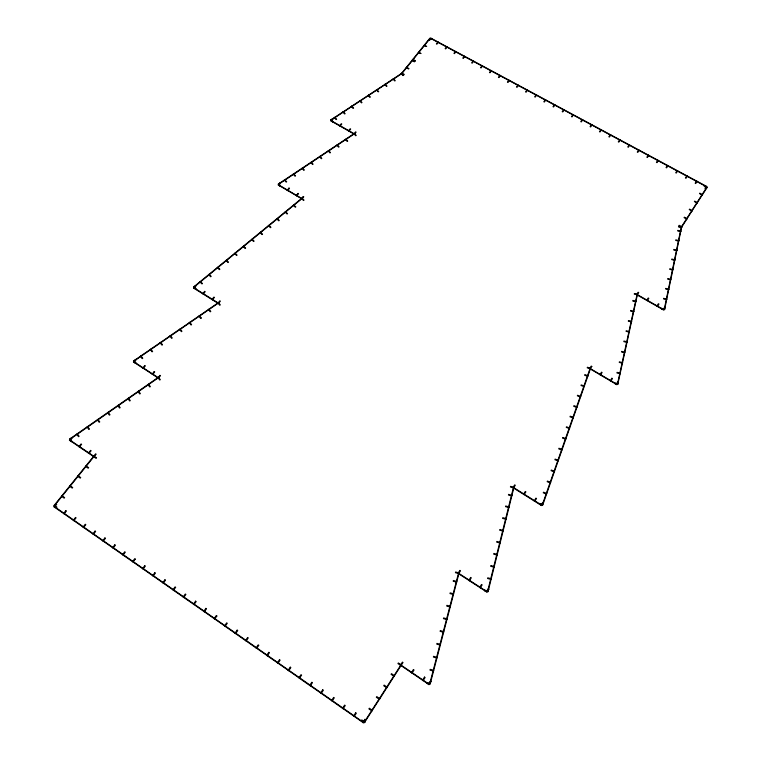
<?xml version="1.0" encoding="UTF-8"?>
<svg xmlns="http://www.w3.org/2000/svg" width="761" height="761" viewBox="0 0 761 761"><rect width="100%" height="100%" fill="white"/><g stroke="black" fill="none" stroke-linecap="round" stroke-linejoin="round"><path stroke-width="1.14" d="M664.324 309.033L666.284 299.577M666.398 299.025L668.339 289.637M668.453 289.085L670.384 279.763M670.498 279.22L672.41 269.974M672.524 269.432L674.427 260.262M674.531 259.729L676.415 250.626M676.529 250.093L678.403 241.056M678.508 240.524L680.363 231.563M680.477 231.04L681.19 227.558M664.724 309.137L661.556 308.338L661.442 308.899L664.61 309.698L666.598 299.653M666.712 299.102L668.653 289.713M668.767 289.161L670.698 279.848M670.888 279.316L667.768 278.536L667.654 279.087L670.774 279.867L674.731 260.338M674.845 259.805L676.729 250.702M676.833 250.169L678.707 241.132M678.812 240.6L680.667 231.639M680.781 231.116L681.504 227.634M617.571 383.687L619.768 373.661M619.892 373.08L622.07 363.14M622.194 362.55L624.353 352.695M624.477 352.115L626.617 342.326M626.75 341.756L628.871 332.053M628.995 331.482L631.097 321.855M631.221 321.285L633.314 311.734M633.437 311.173L635.511 301.698M635.635 301.137L637.024 294.773M617.894 383.772L620.091 373.746M620.215 373.156L622.393 363.216M622.517 362.636L624.676 352.771M624.876 352.219L621.68 351.392L621.547 351.972L624.752 352.79L629.185 332.129M629.309 331.568L631.421 321.932M631.544 321.37L633.628 311.81M633.751 311.249L635.825 301.775M635.949 301.213L637.337 294.849M487.725 590.983L490.626 579.33M490.788 578.645L493.661 567.088M493.832 566.412L496.676 554.959M496.847 554.284L499.663 542.926M499.834 542.26L502.631 530.997M502.793 530.341L505.57 519.173M505.732 518.517L508.481 507.444M508.643 506.788L511.373 495.811M511.535 495.173L513.361 487.801M429.841 683.397L433.076 670.974M433.266 670.251L436.472 657.932M436.662 657.209L439.839 645.005M440.02 644.291L443.168 632.191M443.359 631.478L446.479 619.483M446.659 618.788L449.761 606.898M449.941 606.203L453.004 594.417M453.185 593.723L456.229 582.041M456.4 581.356L458.445 573.518M542.431 504.495L546.151 493.899M546.36 493.271L550.041 482.759M550.26 482.141L553.913 471.715M554.132 471.107L557.746 460.766M557.965 460.158L561.551 449.894M561.77 449.294L565.328 439.116M565.537 438.517L569.076 428.424M569.285 427.825L572.795 417.808M572.995 417.228L576.477 407.287M576.686 406.697L580.139 396.842M580.339 396.262L583.763 386.474M583.972 385.903L587.368 376.2M587.568 375.63L589.965 368.781M541.023 505.218L542.783 502.412L543.373 502.783L541.623 505.589L512.914 487.639L514.693 484.881L515.273 485.242L513.504 488.01M663.107 309.698L664.619 307.282L665.181 307.606L663.668 310.022L636.605 294.64L638.137 292.253L638.698 292.566L637.166 294.954M534.174 500.928L535.934 498.141L536.524 498.512L534.764 501.299M656.876 306.16L658.398 303.744L658.959 304.067L657.437 306.483M523.52 494.27L525.29 491.492L525.88 491.863L524.11 494.64M646.717 300.386L648.248 297.989L648.81 298.302L647.288 300.709M469.394 580.786L471.278 577.827L470.679 577.437L468.795 580.396L479.706 587.387M600.486 375.059L602.094 372.519L601.523 372.177L599.906 374.716L610.303 380.757M458.588 573.746L460.472 570.798L459.872 570.408L457.989 573.356L468.843 580.32M400.391 665.247L402.398 662.108L403.007 662.527L394.464 675.711M364.509 721.808L371.587 710.736M372.005 710.089L379.035 699.112M379.444 698.474L386.426 687.583M386.826 686.936L393.751 676.129M394.16 675.502L400.619 665.409M681.571 226.635L686.479 218.959M686.774 218.512L691.654 210.892M691.939 210.445L696.791 202.864M697.076 202.426L701.889 194.902M702.175 194.455L706.569 187.587M364.814 722.018L371.901 710.955M372.319 710.308L379.339 699.321M379.834 698.731L376.762 696.61L376.343 697.257L379.425 699.378L386.731 687.792M387.216 687.202L384.143 685.1L383.734 685.737L386.807 687.839L394.055 676.339M681.846 226.788L687.116 218.702L684.367 217.199L684.082 217.646L686.822 219.149M687.05 218.664L691.93 211.035M692.215 210.588L697.057 203.016M697.409 202.607L694.679 201.123L694.393 201.57L697.133 203.054L702.165 195.044M702.517 194.645L699.787 193.17L699.502 193.608L702.232 195.082L707.197 187.33L704.467 185.865L704.191 186.302L706.912 187.767M706.389 186.312L704.981 188.5L705.523 188.795L706.931 186.597L430.678 38.05L429.118 39.991L429.604 40.247L431.164 38.307M696.6 181.051L695.193 183.23L695.735 183.525L697.143 181.337M686.86 175.81L685.442 177.988L685.984 178.274L687.402 176.095M342.526 708.348L344.628 705.114L345.237 705.542L343.135 708.776L332.196 701.014M677.157 170.597L675.739 172.757L676.272 173.051L677.699 170.883M667.502 165.394L666.065 167.553L666.607 167.839L668.034 165.689M657.875 160.219L656.439 162.369L656.971 162.654L658.408 160.504M309.708 685.433L311.829 682.246L312.438 682.665L310.307 685.851L298.873 677.861L301.004 674.693L301.603 675.112L299.473 678.289M648.286 155.063L646.85 157.204L647.383 157.489L648.819 155.349M639.269 150.221L637.823 152.343L637.299 152.067L638.745 149.936M629.233 144.818L627.777 146.94L628.31 147.225L629.756 145.104M267.282 655.801L269.432 652.681L268.842 652.272L266.692 655.392L277.423 662.764M619.758 139.729L618.303 141.841L618.826 142.117L620.282 140.005M610.332 134.649L608.867 136.761L609.39 137.037L610.855 134.935M256.067 647.972L258.226 644.871L258.816 645.28L256.657 648.382L246.136 640.924M600.933 129.598L599.468 131.691L599.982 131.976L601.456 129.884M245.499 640.591L247.658 637.499L248.248 637.908L246.079 641L235.615 633.571M592.087 124.852L590.622 126.935L590.098 126.649L591.573 124.566M225.085 626.341L227.263 623.278L226.683 622.869L224.505 625.932L235.025 633.171M582.251 119.553L580.776 121.636L581.29 121.912L582.764 119.829M572.966 114.559L571.482 116.633L571.996 116.909L573.48 114.835M563.72 109.594L562.227 111.648L562.74 111.924L564.224 109.86M554.503 104.638L553.009 106.683L553.523 106.959L555.016 104.913M545.323 99.701L543.83 101.746L544.334 102.022L545.837 99.976M183.686 597.433L185.884 594.427L185.323 594.027L183.116 597.033L193.446 604.129M536.695 95.058L535.192 97.094L534.679 96.818L536.191 94.783M173.46 590.289L175.667 587.302L175.097 586.902L172.899 589.889L183.173 596.957M527.078 89.893L525.575 91.919L526.079 92.186L527.592 90.159M518.013 85.013L516.5 87.03L517.004 87.306L518.517 85.28M508.976 80.152L507.463 82.169L507.958 82.435L509.48 80.428M499.977 75.32L498.455 77.318L498.959 77.584L500.481 75.586M491.016 70.497L489.485 72.485L489.989 72.761L491.511 70.763M123.054 555.083L125.28 552.172L124.728 551.782L122.492 554.702L132.538 561.599M482.084 65.693L480.552 67.681L481.047 67.948L482.579 65.96M473.19 60.909L471.658 62.887L472.153 63.153L473.684 61.175M464.334 56.143L462.793 58.112L463.278 58.378L464.819 56.409M455.506 51.396L453.956 53.365L454.45 53.622L455.991 51.662M83.558 527.506L85.812 524.652L85.27 524.272L83.016 527.135L92.88 533.899M446.717 46.668L445.166 48.628L445.651 48.885L447.202 46.935M437.955 41.96L436.395 43.91L436.881 44.167L438.441 42.226M54.592 505.523L61.822 496.533M62.269 495.972L69.898 486.488M70.345 485.927L77.917 476.519M78.354 475.967L85.869 466.617M86.316 466.074L93.774 456.79M402.122 73.246L406.498 67.815M406.812 67.415L412.234 60.671M413.194 59.482L418.579 52.785M418.892 52.395L424.238 45.736M424.552 45.346L429.879 38.725M93.974 456.923L96.152 454.212L95.62 453.851L53.803 505.856L56.485 507.72L56.942 507.159L54.259 505.285M157.879 377.903L159.934 375.335L160.457 375.677L158.402 378.236L152.704 374.431M217.893 303.22L219.834 300.814L220.348 301.128L218.407 303.544L193.532 288L195.482 285.613L195.996 285.927L194.045 288.314M353.922 133.974L355.615 131.872L356.11 132.148L354.417 134.25L330.731 120.79L332.433 118.706L332.918 118.982L331.216 121.066M54.421 507.159L56.695 504.343L56.152 503.972L53.888 506.788L63.61 513.466M211.958 299.511L213.898 297.104L214.412 297.427L212.471 299.834M348.471 130.873L350.165 128.771L350.659 129.056L348.966 131.158M202.721 293.746L204.671 291.349L205.185 291.663L203.235 294.06M142.764 368.048L144.828 365.508L145.341 365.851L143.277 368.391L133.993 362.246M339.577 125.822L341.28 123.729L341.775 124.014L340.072 126.098M79.41 447.03L81.598 444.329L81.075 443.967L78.878 446.669L88.447 453.071M278.697 185.294L280.495 183.097L279.991 182.802L278.203 184.999L287.23 190.25M194.255 286.964L200.133 282.141M200.619 281.741L208.866 274.978M209.351 274.578L217.551 267.853M218.036 267.463L226.188 260.776M226.664 260.376L234.769 253.727M235.244 253.337L243.311 246.726M243.786 246.336L251.796 239.763M252.262 239.382L260.233 232.847M260.7 232.457L268.623 225.96M269.09 225.579L276.975 219.12M277.432 218.74L285.27 212.309M285.727 211.929L293.518 205.546M293.974 205.166L301.727 198.811M70.288 439.097L76.928 434.483M77.508 434.084L87.268 427.273M87.848 426.873L97.56 420.11M98.131 419.711L107.796 412.985M108.357 412.586L117.965 405.898M118.535 405.508L128.086 398.85M128.647 398.46L138.15 391.839M138.711 391.449L148.167 384.866M148.718 384.476L158.126 377.932M140.909 355.882L140.357 356.262L142.193 358.631L142.745 358.25L140.909 355.882L150.278 349.537M150.783 349.099L150.231 349.48L152.076 351.829L152.619 351.458L150.783 349.099L160.095 342.783M170.359 335.639L169.817 336.01L171.672 338.341L172.214 337.97L170.359 335.639L180.081 328.961L181.927 331.282L181.384 331.653L179.539 329.332M189.736 322.322L189.204 322.693L191.059 325.004L191.591 324.633L189.736 322.322L198.868 316.138M199.401 315.777L218.426 302.612L220.29 304.885L219.758 305.247L217.903 302.973M134.069 360.676L140.405 356.319M160.647 342.412L169.865 336.067M180.119 329.028L189.251 322.75M134.259 360.914L140.585 356.557M141.137 356.177L150.459 349.775M151.011 349.394L160.286 343.021M160.828 342.65L170.055 336.305M170.597 335.934L179.767 329.627M180.309 329.256L189.432 322.978M189.974 322.616L199.049 316.367M199.582 316.005L208.619 309.794M209.142 309.432L218.131 303.259M278.916 184.076L284.585 180.3M285.08 179.976L293.432 174.412M293.927 174.088L302.231 168.552M302.726 168.229L310.992 162.721M311.477 162.397L319.706 156.918M320.191 156.604L328.381 151.154M328.866 150.83L337.009 145.408M337.484 145.085L345.599 139.691M346.074 139.368L354.141 134.003M334.326 117.603L334.792 117.289L336.619 119.249L336.143 119.563L334.326 117.603L331.225 119.715M342.821 112.019L343.287 111.705L345.114 113.655L344.638 113.969L342.821 112.019L334.84 117.337M359.687 100.928L360.153 100.623L361.979 102.554L361.513 102.859L359.687 100.928L351.791 106.198M392.952 79.068L393.408 78.773L395.244 80.666L394.778 80.97L392.952 79.068L385.199 84.243M401.161 73.665L401.618 73.37L403.454 75.263L402.997 75.558L401.161 73.665L393.447 78.821M343.335 111.753L351.316 106.511M360.2 100.671L368.105 95.477M368.571 95.163L376.448 89.998M376.904 89.693L384.743 84.547M331.406 119.915L334.545 117.85M335.021 117.536L343.049 112.257M343.515 111.953L351.506 106.702M351.972 106.397L359.915 101.175M360.381 100.861L368.295 95.667M368.752 95.363L376.628 90.188M377.085 89.884L384.923 84.737M385.38 84.433L393.18 79.306M393.637 79.001L401.389 73.903M672.914 269.537L669.804 268.757L669.69 269.299L672.8 270.079M627.14 341.86L623.953 341.042L623.83 341.613L627.016 342.431M513.78 487.915L510.441 487.002L510.602 486.365L513.941 487.268L487.991 591.801L484.529 590.831L484.7 590.136L488.162 591.107M511.953 495.278L508.605 494.374L508.443 495.011L511.792 495.925M509.061 506.912L505.704 505.989L505.542 506.636L508.9 507.558M506.151 518.631L502.774 517.708L502.612 518.365L505.989 519.287M503.221 530.455L499.825 529.523L499.663 530.179L503.05 531.111M500.253 542.374L496.857 541.442L496.686 542.108L500.091 543.04M497.275 554.408L493.86 553.456L493.689 554.132L497.104 555.073M494.26 566.536L490.835 565.575L490.664 566.251L494.089 567.211M491.226 578.769L487.782 577.808L487.611 578.484L491.054 579.454M458.873 573.632L455.449 572.681L455.62 571.996L459.045 572.957L430.098 684.263L426.541 683.235L426.74 682.503L430.288 683.53M456.828 581.48L453.394 580.51L453.214 581.195L456.657 582.165M453.613 593.846L450.17 592.876L449.989 593.561L453.432 594.541M450.369 606.327L446.907 605.337L446.726 606.041L450.189 607.021M447.097 618.912L443.615 617.922L443.435 618.617L446.916 619.606M443.796 631.601L440.305 630.612L440.115 631.316L443.606 632.315M440.467 644.415L436.957 643.406L436.766 644.12L440.277 645.128M437.099 657.333L433.58 656.324L433.39 657.047L436.909 658.056M433.713 670.374L430.174 669.357L429.984 670.08L433.523 671.107M590.355 368.923L587.226 367.801L587.425 367.24L590.555 368.362L542.622 505.275L539.349 504.039L539.568 503.411L542.84 504.648M587.958 375.772L584.819 374.64L584.619 375.211L587.758 376.334M584.362 386.046L581.214 384.914L581.014 385.485L584.163 386.617M580.738 396.405L577.57 395.263L577.371 395.844L580.529 396.985M577.085 406.85L573.908 405.699L573.708 406.279L576.876 407.43M573.394 417.37L570.217 416.21L570.008 416.8L573.195 417.96M569.685 427.977L566.488 426.807L566.279 427.397L569.475 428.567M565.937 438.669L562.74 437.489L562.531 438.089L565.737 439.259M562.17 449.447L558.955 448.258L558.745 448.857L561.96 450.046M558.365 460.31L555.14 459.111L554.921 459.72L558.155 460.909M554.531 471.259L551.297 470.051L551.078 470.659L554.322 471.868M550.669 482.293L547.416 481.085L547.197 481.703L550.45 482.912M546.769 493.423L543.506 492.205L543.287 492.824L546.55 494.051M430.973 38.554L437.756 42.207M438.241 42.464L446.517 46.916M447.011 47.182L455.316 51.643M455.801 51.91L464.143 56.39M464.629 56.656L473 61.156M473.494 61.422L481.894 65.941M482.388 66.207L490.826 70.744M491.321 71.011L499.787 75.567M500.291 75.834L508.786 80.409M509.29 80.676L517.822 85.261M518.327 85.536L526.897 90.14M527.402 90.416L536.001 95.039M536.505 95.315L545.142 99.957M545.647 100.233L554.322 104.894M554.826 105.17L563.53 109.85M564.044 110.126L572.776 114.816M573.29 115.101L582.07 119.819M582.584 120.095L591.392 124.833M591.906 125.108L600.752 129.865M601.266 130.141L610.141 134.916M610.664 135.201L619.578 139.986M620.101 140.271L629.052 145.085M629.575 145.37L638.565 150.202M639.088 150.488L648.106 155.33M648.638 155.615L657.694 160.485M658.227 160.78L667.321 165.67M667.854 165.955L676.986 170.864M677.518 171.149L686.688 176.086M687.231 176.371L696.429 181.318M696.971 181.613L706.208 186.578M429.575 38.564L432.305 39.477L429.889 38.174L401.494 73.484L403.939 74.825L404.262 74.416L401.818 73.075M424.257 45.184L426.683 46.488L423.944 45.574M418.588 52.224L421.014 53.546L418.274 52.623M412.89 59.32L415.325 60.642L414.365 61.831L411.929 60.5M412.567 59.71L415.002 61.042M412.253 60.109L414.688 61.432M406.507 67.244L408.952 68.585L408.628 68.975L406.193 67.643M331.435 120.809L339.796 125.555M340.291 125.841L348.681 130.607M349.175 130.892L354.131 133.708M637.357 294.659L646.907 300.081M647.478 300.405L657.066 305.855M657.628 306.179L663.297 309.394M278.926 185.018L287.411 190.031M287.915 190.326L296.438 195.349M296.942 195.644L301.698 198.45M590.374 368.657L600.115 374.402M600.686 374.735L610.465 380.5M611.035 380.842L616.496 384.067M287.734 190.545L296.257 195.567M296.761 195.862L301.518 198.678M590.213 368.914L599.953 374.659M610.874 381.099L616.343 384.324M194.283 288.019L202.968 293.442M203.482 293.765L212.195 299.216M212.709 299.53L218.141 302.926M513.723 487.668L523.739 493.927M524.329 494.298L534.393 500.586M534.983 500.957L541.242 504.866M134.202 361.998L143.02 367.734M143.534 368.077L152.39 373.832M152.913 374.174L158.136 377.58M458.816 573.375L469.033 580.025M469.632 580.415L479.887 587.092M480.495 587.492L486.545 591.43M143.334 368.324L152.181 374.089M480.305 587.787L486.365 591.735M93.879 456.02L96.533 457.827L96.095 458.369L93.441 456.562M401.399 665.038L398.345 662.964L397.946 663.592L400.999 665.666M70.212 440.248L79.154 446.327M79.686 446.688L88.666 452.795M89.199 453.156L93.717 456.229M401.256 665.276L411.663 672.353M412.281 672.772L422.736 679.877M423.354 680.296L428.614 683.873M69.993 440.524L78.935 446.602M88.98 453.423L93.498 456.495M401.047 665.59L411.463 672.667M412.072 673.085L422.536 680.201M423.154 680.619L428.414 684.196M85.983 465.846L88.637 467.663L88.2 468.205L85.536 466.388M78.022 475.739L80.695 477.566L80.247 478.117L77.584 476.291M70.012 485.699L72.685 487.544L72.238 488.096L69.565 486.26M61.936 495.734L64.618 497.599L64.162 498.16L61.489 496.296M54.706 506.807L63.838 513.18M64.371 513.561L73.551 519.963M74.083 520.343L83.301 526.774M83.843 527.154L93.099 533.613M93.651 533.994L102.944 540.491M103.496 540.871L112.837 547.397M113.389 547.777L122.778 554.331M123.33 554.721L132.756 561.304M133.318 561.694L142.792 568.305M143.353 568.695L152.866 575.345M153.427 575.735L162.997 582.412M163.558 582.812L173.175 589.518M173.736 589.918L183.391 596.653M183.962 597.052L193.665 603.825M194.236 604.224L203.986 611.035M204.566 611.435L214.355 618.274M214.935 618.674L224.78 625.552M225.361 625.951L235.244 632.857M235.834 633.266L245.765 640.201M246.355 640.61L256.343 647.582M256.933 648.001L266.959 655.002M267.558 655.411L277.632 662.451M278.231 662.869L288.362 669.946M288.961 670.365L299.14 677.471M299.739 677.889L309.974 685.033M310.574 685.452L320.857 692.634M321.465 693.052L331.796 700.263M332.405 700.691L342.792 707.939M343.401 708.367L353.836 715.654M354.445 716.082L363.083 722.113M64.152 513.846L73.322 520.248M73.865 520.629L83.073 527.059M93.422 534.289L102.725 540.776M103.268 541.157L112.609 547.682M113.161 548.072L122.55 554.626M133.089 561.989L142.573 568.6M143.125 568.99L152.647 575.639M153.208 576.029L162.778 582.717M163.339 583.107L172.947 589.823M194.017 604.529L203.767 611.34M204.338 611.739L214.136 618.579M214.716 618.978L224.562 625.856M256.714 648.305L266.75 655.316M278.012 663.183L288.153 670.26M288.742 670.679L298.93 677.785M310.364 685.775L320.647 692.948M321.256 693.376L331.587 700.586M343.192 708.691L353.627 715.977M354.236 716.405L362.873 722.436M301.47 198.573L303.553 200.485L304.01 200.114L301.917 198.202L193.503 287.106L195.587 289.161L196.081 288.761L193.998 286.707M293.717 204.928L295.81 206.849L295.354 207.23L293.261 205.299M285.47 211.691L287.563 213.632L287.097 214.003L285.014 212.072M277.175 218.493L279.268 220.443L278.802 220.823L276.709 218.873M268.833 225.332L270.926 227.292L270.459 227.672L268.367 225.713M260.443 232.219L262.535 234.188L262.06 234.569L259.977 232.6M252.005 239.135L254.098 241.113L253.622 241.503L251.539 239.515M243.52 246.088L245.613 248.086L245.137 248.476L243.044 246.478M234.987 253.09L237.08 255.087L236.604 255.487L234.512 253.48M226.407 260.129L228.49 262.145L228.015 262.535L225.931 260.519M217.779 267.206L219.862 269.232L219.377 269.622L217.294 267.596M209.094 274.321L211.178 276.357L210.692 276.757L208.609 274.721M200.362 281.484L202.445 283.53L201.96 283.929L199.877 281.884M353.913 133.746L355.758 135.734L356.234 135.42L354.388 133.432L278.193 184.152L280.019 186.217L280.514 185.893L278.688 183.82M345.846 139.12L347.691 141.118L347.216 141.432L345.37 139.434M337.256 144.837L339.102 146.844L338.626 147.158L336.781 145.151M328.628 150.573L330.474 152.59L329.989 152.913L328.153 150.897M319.962 156.347L321.798 158.374L321.313 158.697L319.477 156.671M311.249 162.15L313.085 164.176L312.6 164.5L310.764 162.474M302.498 167.972L304.324 170.017L303.839 170.34L302.003 168.295M293.698 173.831L295.525 175.886L295.03 176.21L293.204 174.155M284.852 179.72L286.678 181.784L286.184 182.107L284.357 180.043M208.914 309.147L210.778 311.43L210.245 311.791L208.381 309.508M157.888 377.627L159.753 380.034L160.305 379.653L158.44 377.247L69.489 439.192L71.315 441.713L71.895 441.304L70.06 438.783M148.49 384.181L150.345 386.598L149.793 386.978L147.929 384.562M138.483 391.144L140.338 393.58L139.777 393.97L137.922 391.535M128.419 398.155L130.274 400.6L129.712 400.99L127.858 398.545M118.297 405.194L120.152 407.658L119.582 408.048L117.736 405.594M108.129 412.281L109.974 414.755L109.403 415.145L107.558 412.681M97.903 419.406L99.739 421.889L99.168 422.279L97.332 419.806M87.62 426.569L89.456 429.061L88.875 429.461L87.039 426.969M77.27 433.77L79.106 436.272L78.535 436.681L76.699 434.17M666.788 299.121L666.674 299.672L663.525 298.883L663.649 298.331L666.788 299.121M668.852 289.18L668.738 289.732L665.599 288.942L665.713 288.4L668.852 289.18M674.921 259.824L674.807 260.357L671.706 259.587L671.82 259.054L674.921 259.824M676.919 250.188L676.805 250.721L673.713 249.96L673.827 249.418L676.919 250.188M678.898 240.619L678.783 241.151L675.701 240.39L675.816 239.867L678.898 240.619M680.857 231.125L680.753 231.658L677.68 230.906L677.785 230.374L680.857 231.125M681.685 227.12L681.58 227.644L678.508 226.902L678.622 226.378L681.685 227.12M617.98 383.791L617.846 384.381L614.603 383.544L614.736 382.945L617.98 383.791M620.291 373.185L620.167 373.765L616.943 372.928L617.066 372.348L620.291 373.185M622.593 362.655L622.469 363.235L619.254 362.407L619.378 361.827L622.593 362.655M629.395 331.587L629.271 332.148L626.084 331.339L626.208 330.778L629.395 331.587M631.62 321.389L631.497 321.951L628.329 321.152L628.453 320.581L631.62 321.389M633.837 311.278L633.713 311.829L630.555 311.04L630.679 310.478L633.837 311.278M636.025 301.242L635.911 301.794L632.762 301.004L632.886 300.443L636.025 301.242M637.537 294.317L637.423 294.868L634.284 294.079L634.408 293.527L637.537 294.317M430.983 681.514L428.985 684.691L428.367 684.272L430.365 681.095L430.983 681.514M488.79 589.214L486.926 592.201L486.317 591.801L488.182 588.824L488.79 589.214M618.484 382.165L616.876 384.724L616.296 384.381L617.903 381.822L618.484 382.165M481.523 584.496L479.658 587.463L480.258 587.863L482.132 584.886L481.523 584.496M611.873 378.274L610.265 380.823L610.836 381.166L612.443 378.607L611.873 378.274M424.486 677.109L422.488 680.277L423.106 680.695L425.104 677.528L424.486 677.109M413.413 669.594L411.416 672.743L412.024 673.162L414.032 670.003L413.413 669.594M365.527 719.687L363.435 722.95L362.816 722.522L364.909 719.25L365.527 719.687M591.792 366.45L590.175 368.98L589.604 368.638L591.221 366.108L591.792 366.45M364.89 722.075L364.471 722.731L361.389 720.572L361.808 719.916L364.89 722.075M372.395 710.355L371.977 711.002L368.895 708.872L369.313 708.225L372.395 710.355M394.54 675.758L394.131 676.396L391.068 674.303L391.477 673.675L394.54 675.758M681.913 226.826L681.628 227.273L678.869 225.77L679.164 225.313L681.913 226.826M692.282 210.626L691.996 211.073L689.257 209.579L689.542 209.132L692.282 210.626M355.672 712.81L353.57 716.063L354.188 716.491L356.281 713.238L355.672 712.81M333.641 697.447L331.53 700.672L332.138 701.1L334.25 697.875L333.641 697.447M322.712 689.827L320.59 693.033L321.199 693.452L323.32 690.256L322.712 689.827M290.236 667.188L288.096 670.336L288.695 670.755L290.835 667.597L290.236 667.188M279.515 659.711L277.365 662.85L277.965 663.259L280.105 660.12L279.515 659.711M237.147 630.165L234.978 633.247L235.558 633.647L237.727 630.574L237.147 630.165M216.847 616.01L214.659 619.054L214.088 618.655L216.267 615.611L216.847 616.01M205.898 608.381L203.71 611.416L204.29 611.815L206.478 608.781L205.898 608.381M195.587 601.19L193.389 604.205L193.96 604.605L196.157 601.59L195.587 601.19M164.928 579.815L162.721 582.783L163.282 583.183L165.489 580.205L164.928 579.815M154.806 572.757L152.59 575.716L153.151 576.106L155.368 573.147L154.806 572.757M144.733 565.737L142.516 568.676L143.068 569.066L145.294 566.127L144.733 565.737M135.258 559.126L133.042 562.056L132.481 561.675L134.707 558.745L135.258 559.126M114.797 544.857L112.561 547.758L113.104 548.139L115.349 545.237L114.797 544.857M104.904 537.96L102.668 540.852L103.211 541.233L105.456 538.341L104.904 537.96M95.068 531.102L92.823 533.975L93.365 534.355L95.61 531.482L95.068 531.102M75.52 517.47L73.265 520.315L73.807 520.695L76.062 517.851L75.52 517.47M65.817 510.707L63.553 513.542L64.095 513.913L66.35 511.078L65.817 510.707M303.259 196.509L301.48 198.726L301.984 199.03L303.763 196.804L303.259 196.509M90.578 450.426L88.39 453.137L88.923 453.499L91.111 450.788L90.578 450.426M154.188 371.606L152.133 374.155L152.657 374.498L154.711 371.939L154.188 371.606M297.998 193.408L296.21 195.625L296.714 195.919L298.502 193.703L297.998 193.408M288.98 188.1L287.192 190.307L287.687 190.602L289.484 188.395L288.98 188.1M71.61 437.546L69.413 440.229L69.936 440.59L72.133 437.898L71.61 437.546M135.496 359.449L133.432 361.97L133.946 362.312L136.019 359.782L135.496 359.449M135.858 362.987L135.306 363.368L133.479 360.99L134.031 360.609L135.858 362.987M162.445 344.695L161.893 345.066L160.057 342.726L160.6 342.355L162.445 344.695M201.208 318.012L200.676 318.383L198.821 316.081L199.353 315.72L201.208 318.012M331.178 119.667L330.702 119.981L332.528 121.941L332.995 121.627L331.178 119.667M351.744 106.15L351.278 106.464L353.104 108.404L353.57 108.091L351.744 106.15M368.524 95.115L368.067 95.42L369.894 97.351L370.36 97.047L368.524 95.115M376.857 89.646L376.4 89.95L378.227 91.862L378.693 91.558L376.857 89.646M385.152 84.195L384.695 84.5L386.521 86.402L386.988 86.098L385.152 84.195"/></g></svg>
